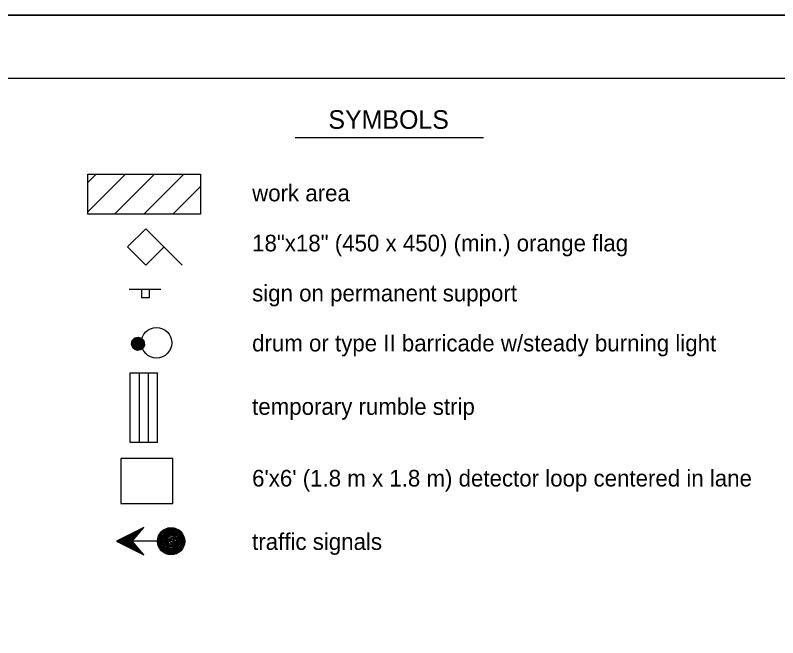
# Model space of a CAD drawing. Extents: x 1577055 to 1577735, y 1509071 to 1509511.
# Drawn here: x 1577496.9 to 1577617.8, y 1509412.7 to 1509511.5 of the extents above; entities that cross this region are included whole.
import ezdxf

# ---------------------------------------------------------------- set-up
doc = ezdxf.new("R2010")
doc.units = 0
for name, color, linetype in [('Level 48', 7, 'Continuous'), ('Sheets_50 Reference Boundary', 7, 'Continuous'), ('Sheets_General Details', 7, 'Continuous'), ('Sheets_Printer Plotting Border', 7, 'Continuous'), ('Stage_Construction Traffic Control', 7, 'Continuous')]:
    doc.layers.add(name, color=color, linetype=linetype)

msp = doc.modelspace()

# ---------------------------------------------------------------- linework, layer by layer
at = {"layer": 'Level 48'}
msp.add_lwpolyline([(1577054.97, 1509511.49), (1577734.97, 1509511.49), (1577734.97, 1509071.49), (1577054.97, 1509071.49)], close=True, dxfattribs=at)
at = {"layer": 'Sheets_50 Reference Boundary'}
msp.add_lwpolyline([(1577094.97, 1509501.49), (1577724.97, 1509501.49), (1577724.97, 1509101.49), (1577094.97, 1509101.49)], close=True, dxfattribs=at)
at = {"layer": 'Sheets_General Details'}
for p, q in [((1577734.97, 1509511.49), (1577054.97, 1509511.49)), ((1577541.26, 1509492.07), (1577571.12, 1509492.07))]:
    msp.add_line(p, q, dxfattribs=at)
msp.add_lwpolyline([(1577094.97, 1509501.49), (1577724.97, 1509501.49), (1577724.97, 1509081.49), (1577094.97, 1509081.49)], close=True, dxfattribs=at)
at = {"layer": 'Sheets_Printer Plotting Border'}
msp.add_lwpolyline([(1577054.97, 1509071.49), (1577734.97, 1509071.49), (1577734.97, 1509511.49), (1577054.97, 1509511.49)], close=True, dxfattribs=at)
at = {"layer": 'Stage_Construction Traffic Control'}
for p, q in [((1577508.36, 1509479.94), (1577508.36, 1509486.28)), ((1577508.36, 1509486.28), (1577526.24, 1509486.28)), ((1577526.24, 1509486.28), (1577526.24, 1509479.94)), ((1577526.24, 1509479.94), (1577508.36, 1509479.94)), ((1577519.97, 1509467.98), (1577514.94, 1509467.98)), ((1577515.12, 1509443.73), (1577515.12, 1509454.78)), ((1577515.12, 1509454.78), (1577519.44, 1509454.78)), ((1577516.56, 1509443.73), (1577516.56, 1509454.78)), ((1577518, 1509443.73), (1577518, 1509454.78)), ((1577519.44, 1509443.73), (1577519.44, 1509454.78)), ((1577519.44, 1509443.73), (1577515.12, 1509443.73)), ((1577517.26, 1509430.21), (1577512.94, 1509428.05)), ((1577515.4, 1509428.05), (1577517.26, 1509430.21)), ((1577512.94, 1509428.05), (1577517.26, 1509425.89)), ((1577517.26, 1509425.89), (1577515.4, 1509428.05)), ((1577519.42, 1509428.04), (1577515.45, 1509428.04))]:
    msp.add_line(p, q, dxfattribs=at)
for points in [[(1577508.36, 1509480.31), (1577514.33, 1509486.28)], [(1577508.36, 1509484.94), (1577509.71, 1509486.28)], [(1577512.62, 1509479.94), (1577518.96, 1509486.28)], [(1577517.24, 1509479.94), (1577523.59, 1509486.28)], [(1577521.87, 1509479.94), (1577526.24, 1509484.3)], [(1577523.36, 1509471.84), (1577517.58, 1509477.63), (1577514.69, 1509474.74), (1577517.58, 1509471.84), (1577520.47, 1509474.74)], [(1577517.34, 1509459.02), (1577517.14, 1509458.69), (1577516.74, 1509458.4), (1577516.26, 1509458.32), (1577515.83, 1509458.47), (1577515.5, 1509458.71), (1577515.3, 1509459.31), (1577515.41, 1509459.88), (1577515.86, 1509460.29), (1577516.36, 1509460.41), (1577516.85, 1509460.28), (1577517.2, 1509459.97), (1577517.34, 1509459.62), (1577517.35, 1509459.13), (1577517.11, 1509458.76), (1577516.73, 1509458.47), (1577516.28, 1509458.39), (1577515.96, 1509458.51), (1577515.56, 1509458.71), (1577515.42, 1509459.1), (1577515.36, 1509459.49), (1577515.46, 1509459.84), (1577515.89, 1509460.25), (1577516.37, 1509460.36), (1577516.84, 1509460.24), (1577517.17, 1509459.95), (1577517.29, 1509459.61), (1577517.31, 1509459.13), (1577517.07, 1509458.78), (1577516.72, 1509458.54), (1577516.27, 1509458.44), (1577515.89, 1509458.58), (1577515.59, 1509458.74), (1577515.49, 1509459.12), (1577515.4, 1509459.46), (1577515.51, 1509459.81), (1577515.92, 1509460.19), (1577516.38, 1509460.29), (1577516.84, 1509460.19), (1577517.13, 1509459.91), (1577517.25, 1509459.6), (1577517.21, 1509459.13), (1577517.03, 1509458.84), (1577516.68, 1509458.56), (1577516.25, 1509458.5), (1577515.9, 1509458.63), (1577515.67, 1509458.79), (1577515.56, 1509459.09), (1577515.45, 1509459.45), (1577515.58, 1509459.71), (1577515.95, 1509460.11), (1577516.4, 1509460.2), (1577516.83, 1509460.12), (1577517.09, 1509459.83), (1577517.22, 1509459.58), (1577517.14, 1509459.16), (1577516.99, 1509458.87), (1577516.63, 1509458.62), (1577516.25, 1509458.55), (1577515.93, 1509458.68), (1577515.72, 1509458.85), (1577515.61, 1509459.15), (1577515.52, 1509459.44), (1577515.65, 1509459.68), (1577515.98, 1509460.05), (1577516.4, 1509460.15), (1577516.81, 1509460.07), (1577517.06, 1509459.8), (1577517.13, 1509459.53), (1577517.09, 1509459.17), (1577516.98, 1509458.93), (1577516.6, 1509458.67), (1577516.28, 1509458.64), (1577515.96, 1509458.74), (1577515.78, 1509458.89), (1577515.64, 1509459.18), (1577515.59, 1509459.45), (1577515.7, 1509459.65), (1577516.02, 1509460), (1577516.42, 1509460.08), (1577516.81, 1509460), (1577517.01, 1509459.78), (1577517.07, 1509459.48), (1577517.01, 1509459.19), (1577516.92, 1509458.98), (1577516.59, 1509458.72), (1577516.29, 1509458.68), (1577516.03, 1509458.79), (1577515.86, 1509458.91), (1577515.73, 1509459.06), (1577515.68, 1509459.18), (1577515.65, 1509459.4), (1577515.77, 1509459.63), (1577515.97, 1509459.86), (1577516.16, 1509459.97), (1577516.46, 1509459.99), (1577516.75, 1509459.96), (1577516.98, 1509459.72), (1577517.01, 1509459.48), (1577516.94, 1509459.19), (1577516.8, 1509458.95)], [(1577516.8, 1509458.95), (1577516.56, 1509458.77), (1577516.27, 1509458.75), (1577516, 1509458.93), (1577515.83, 1509459.04), (1577515.74, 1509459.21), (1577515.76, 1509459.4), (1577515.82, 1509459.59), (1577515.98, 1509459.75), (1577516.21, 1509459.9), (1577516.41, 1509459.94), (1577516.62, 1509459.93), (1577516.76, 1509459.81), (1577516.99, 1509459.49), (1577516.86, 1509459.17), (1577516.68, 1509458.94), (1577516.5, 1509458.84), (1577516.24, 1509458.84), (1577516.02, 1509459), (1577515.89, 1509459.18), (1577515.88, 1509459.35), (1577515.94, 1509459.54), (1577516.09, 1509459.69), (1577516.29, 1509459.79), (1577516.48, 1509459.83), (1577516.81, 1509459.69), (1577516.92, 1509459.48), (1577516.81, 1509459.25), (1577516.71, 1509459.07), (1577516.55, 1509458.97), (1577516.27, 1509458.92), (1577516.08, 1509458.97), (1577515.94, 1509459.06), (1577515.86, 1509459.16), (1577515.83, 1509459.46), (1577515.89, 1509459.58), (1577516.07, 1509459.73), (1577516.29, 1509459.82), (1577516.51, 1509459.87), (1577516.68, 1509459.9), (1577516.83, 1509459.84), (1577516.94, 1509459.7), (1577516.82, 1509459.47), (1577516.8, 1509459.28), (1577516.66, 1509459.12), (1577516.38, 1509458.99), (1577516.14, 1509458.97), (1577516.01, 1509459.1), (1577515.98, 1509459.23), (1577515.99, 1509459.4), (1577516.06, 1509459.54), (1577516.26, 1509459.66), (1577516.45, 1509459.71), (1577516.73, 1509459.63), (1577516.77, 1509459.52), (1577516.75, 1509459.36), (1577516.53, 1509459.17), (1577516.34, 1509459.03), (1577516.14, 1509459.05), (1577516.06, 1509459.17), (1577516.05, 1509459.31), (1577516.11, 1509459.46), (1577516.42, 1509459.62), (1577516.7, 1509459.55), (1577516.7, 1509459.4), (1577516.51, 1509459.23), (1577516.29, 1509459.1), (1577516.14, 1509459.18), (1577516.15, 1509459.34), (1577516.4, 1509459.47), (1577516.59, 1509459.48), (1577516.33, 1509459.22), (1577516.28, 1509459.32), (1577516.19, 1509459.44), (1577516.46, 1509459.52), (1577516.65, 1509459.42), (1577516.48, 1509459.3)], [(1577517, 1509426.09), (1577513.14, 1509428.06), (1577517, 1509430.01), (1577515.3, 1509428.04), (1577516.91, 1509426.19), (1577513.36, 1509428.06), (1577516.72, 1509429.79), (1577515.21, 1509428.04), (1577516.62, 1509426.41), (1577513.62, 1509428.04), (1577516.42, 1509429.51), (1577515.06, 1509428.04), (1577516.3, 1509426.67), (1577513.83, 1509428.06), (1577516.07, 1509429.22), (1577515, 1509428.04), (1577516, 1509426.92), (1577514.02, 1509428.04), (1577515.78, 1509428.99), (1577514.9, 1509428.04), (1577515.73, 1509427.17), (1577514.23, 1509428.04), (1577515.49, 1509428.73), (1577514.83, 1509428.06), (1577515.41, 1509427.42), (1577514.41, 1509428.04), (1577515.15, 1509428.49), (1577514.79, 1509428.06), (1577515.06, 1509427.72), (1577514.58, 1509428.03), (1577514.9, 1509428.26), (1577514.77, 1509428.04), (1577514.83, 1509427.91), (1577514.7, 1509428.04), (1577514.76, 1509428.09)], [(1577523.41, 1509426.96), (1577522.88, 1509426.41), (1577521.97, 1509426.01), (1577521.01, 1509426.05), (1577520.24, 1509426.52), (1577519.71, 1509427.12), (1577519.56, 1509428.37), (1577520.01, 1509429.42), (1577521.05, 1509430.05), (1577522.07, 1509430.06), (1577522.97, 1509429.61), (1577523.52, 1509428.87), (1577523.64, 1509428.13), (1577523.47, 1509427.16), (1577522.84, 1509426.56), (1577521.99, 1509426.16), (1577521.09, 1509426.18), (1577520.51, 1509426.55), (1577519.81, 1509427.1), (1577519.71, 1509427.91), (1577519.74, 1509428.7), (1577520.08, 1509429.35), (1577521.08, 1509429.95), (1577522.06, 1509429.96), (1577522.95, 1509429.55), (1577523.45, 1509428.84), (1577523.54, 1509428.13), (1577523.38, 1509427.2), (1577522.78, 1509426.63), (1577521.99, 1509426.29), (1577521.09, 1509426.29), (1577520.41, 1509426.71), (1577519.88, 1509427.15), (1577519.84, 1509427.93), (1577519.8, 1509428.61), (1577520.18, 1509429.26), (1577521.13, 1509429.83), (1577522.06, 1509429.83), (1577522.9, 1509429.46), (1577523.35, 1509428.77), (1577523.47, 1509428.13), (1577523.2, 1509427.23), (1577522.73, 1509426.73), (1577521.92, 1509426.36), (1577521.08, 1509426.41), (1577520.44, 1509426.79), (1577520.07, 1509427.22), (1577519.97, 1509427.83), (1577519.91, 1509428.57), (1577520.27, 1509429.04), (1577521.15, 1509429.66), (1577522.06, 1509429.66), (1577522.87, 1509429.32), (1577523.25, 1509428.65), (1577523.41, 1509428.1), (1577523.07, 1509427.32), (1577522.66, 1509426.83), (1577521.87, 1509426.48), (1577521.09, 1509426.51), (1577520.52, 1509426.88), (1577520.18, 1509427.3), (1577520.08, 1509427.93), (1577520.04, 1509428.54), (1577520.38, 1509428.94), (1577521.18, 1509429.53), (1577522.04, 1509429.55), (1577522.8, 1509429.22), (1577523.18, 1509428.6), (1577523.2, 1509428.04), (1577522.98, 1509427.36), (1577522.68, 1509426.93), (1577521.82, 1509426.59), (1577521.18, 1509426.66), (1577520.61, 1509426.99), (1577520.32, 1509427.36), (1577520.17, 1509427.97), (1577520.18, 1509428.51), (1577520.48, 1509428.87), (1577521.25, 1509429.42), (1577522.06, 1509429.41), (1577522.78, 1509429.09), (1577523.08, 1509428.58), (1577523.07, 1509427.97), (1577522.83, 1509427.43), (1577522.56, 1509427.06), (1577521.82, 1509426.69), (1577521.22, 1509426.75), (1577520.75, 1509427.05), (1577520.47, 1509427.37), (1577520.28, 1509427.7), (1577520.25, 1509427.96), (1577520.28, 1509428.41), (1577520.61, 1509428.8), (1577521.08, 1509429.15), (1577521.5, 1509429.29), (1577522.1, 1509429.22), (1577522.64, 1509429.04), (1577523, 1509428.48), (1577522.95, 1509428), (1577522.7, 1509427.46), (1577522.33, 1509427.05)], [(1577522.33, 1509427.05), (1577521.79, 1509426.79), (1577521.23, 1509426.89), (1577520.75, 1509427.36), (1577520.48, 1509427.63), (1577520.38, 1509428), (1577520.48, 1509428.37), (1577520.68, 1509428.7), (1577521.06, 1509428.95), (1577521.56, 1509429.14), (1577521.97, 1509429.14), (1577522.37, 1509429.04), (1577522.61, 1509428.74), (1577522.91, 1509428.03), (1577522.53, 1509427.46), (1577522.09, 1509427.09), (1577521.7, 1509426.96), (1577521.18, 1509427.06), (1577520.84, 1509427.47), (1577520.65, 1509427.87), (1577520.71, 1509428.21), (1577520.89, 1509428.57), (1577521.25, 1509428.78), (1577521.69, 1509428.88), (1577522.07, 1509428.88), (1577522.64, 1509428.48), (1577522.78, 1509428.03), (1577522.47, 1509427.64), (1577522.19, 1509427.32), (1577521.83, 1509427.19), (1577521.28, 1509427.22), (1577520.92, 1509427.39), (1577520.69, 1509427.63), (1577520.58, 1509427.86), (1577520.64, 1509428.43), (1577520.82, 1509428.65), (1577521.22, 1509428.87), (1577521.7, 1509428.95), (1577522.14, 1509428.95), (1577522.47, 1509428.95), (1577522.74, 1509428.77), (1577522.91, 1509428.45), (1577522.56, 1509428.06), (1577522.46, 1509427.69), (1577522.13, 1509427.43), (1577521.53, 1509427.3), (1577521.06, 1509427.37), (1577520.85, 1509427.66), (1577520.84, 1509427.94), (1577520.92, 1509428.27), (1577521.13, 1509428.51), (1577521.56, 1509428.65), (1577521.96, 1509428.67), (1577522.46, 1509428.41), (1577522.5, 1509428.18), (1577522.39, 1509427.86), (1577521.89, 1509427.6), (1577521.46, 1509427.39), (1577521.09, 1509427.52), (1577520.98, 1509427.8), (1577521.01, 1509428.06), (1577521.18, 1509428.33), (1577521.87, 1509428.51), (1577522.37, 1509428.27), (1577522.33, 1509427.97), (1577521.89, 1509427.73), (1577521.38, 1509427.56), (1577521.13, 1509427.76), (1577521.22, 1509428.07), (1577521.76, 1509428.23), (1577522.14, 1509428.18), (1577521.52, 1509427.76), (1577521.46, 1509428), (1577521.35, 1509428.27), (1577521.9, 1509428.31), (1577522.23, 1509428.03), (1577521.85, 1509427.86)]]:
    msp.add_lwpolyline(points, dxfattribs=at)
for points in [[(1577518.17, 1509466.72), (1577518.17, 1509467.98), (1577516.91, 1509467.98), (1577516.91, 1509466.72)], [(1577513.62, 1509441.17), (1577513.62, 1509434.03), (1577521.87, 1509434.03), (1577521.87, 1509441.17)]]:
    msp.add_lwpolyline(points, close=True, dxfattribs=at)
for centre, radius in [((1577519.27, 1509459.53), 2.42), ((1577521.58, 1509428.04), 2.16)]:
    msp.add_circle(centre, radius, dxfattribs=at)

# ---------------------------------------------------------------- texts
at = {"layer": 'Sheets_General Details'}
for s, height, p in [('SYMBOLS', 2.954, (1577546.53, 1509493.47)), ('work area', 2.64, (1577534.43, 1509481.97)), ('18"x18" (450 x 450) (min.) orange flag', 2.64, (1577534.43, 1509474.03)), ('sign on permanent support', 2.64, (1577534.43, 1509466.09)), ('drum or type II barricade w/steady burning light', 2.64, (1577534.43, 1509458.16)), ('temporary rumble strip', 2.64, (1577534.43, 1509448.1)), ("6'x6' (1.8 m x 1.8 m) detector loop centered in lane", 2.64, (1577534.43, 1509436.73)), ('traffic signals', 2.64, (1577534.43, 1509426.67))]:
    msp.add_text(s, height=height, dxfattribs=at).set_placement(p)

doc.saveas('drawing.dxf')
